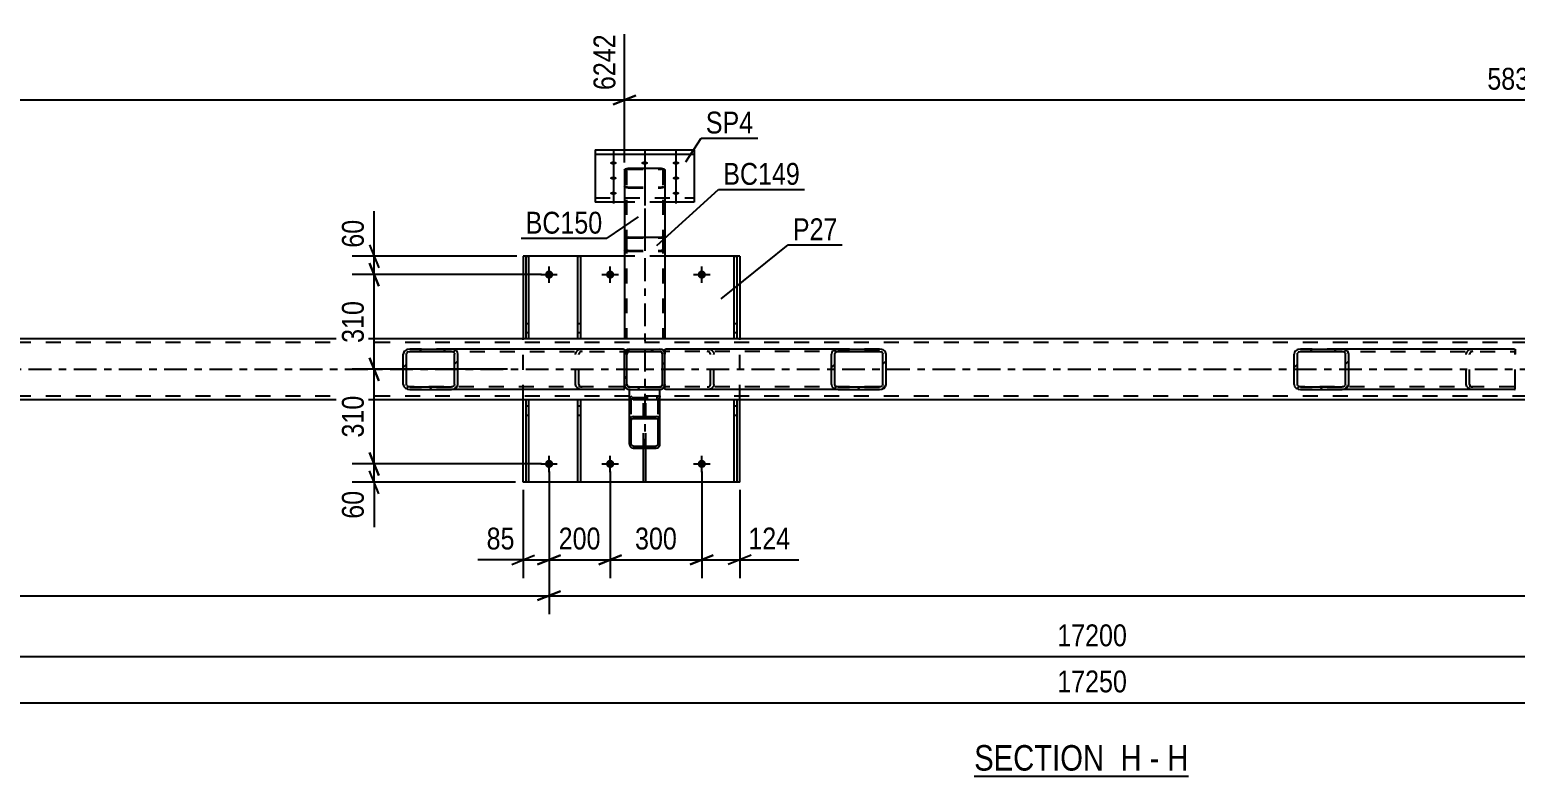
# Model space of a CAD drawing. Header units: millimetres. Extents: x -74 to 767, y -422 to 172.
# Drawn here: x 131.8 to 326.4, y -268.2 to -170.4 of the extents above; entities that cross this region are included whole.
import ezdxf

# ---------------------------------------------------------------- set-up
doc = ezdxf.new("R2010")
doc.units = ezdxf.units.MM
doc.linetypes.add('DXK_LINE_DOT2', pattern=[3.9198, 1.9599, -1.9599])
doc.linetypes.add('DXK_LINE_DOT3', pattern=[5.9187, 2.979, -0.9799, 0.9799, -0.9799])
doc.styles.add('Arial Narrow', font='ARIALN.TTF', dxfattribs={"height": 0.2})

# ---------------------------------------------------------------- blocks, each defined once
blk = doc.blocks.new('Unknown-389632863-20 - 19064')
at = {"color": 6, "linetype": 'Continuous'}
blk.add_line((255.49, -268.24), (283.56, -268.24), dxfattribs=at)
at = {"color": 0, "linetype": 'Continuous'}
for points in [[(273.6, -267.49), (273.6, -263.99), (255.49, -263.99), (255.49, -267.49)], [(277.41, -267.49), (277.41, -263.99), (274.65, -263.99), (274.65, -267.49)], [(279.74, -267.49), (279.74, -263.99), (278.46, -263.99), (278.46, -267.49)], [(283.56, -267.49), (283.56, -263.99), (280.79, -263.99), (280.79, -267.49)]]:
    blk.add_wipeout(points, dxfattribs=at)
at = {"color": 7, "linetype": 'Continuous', "style": 'Arial Narrow'}
for s, p in [('SECTION ', (255.49, -267.49)), ('H', (274.65, -267.49)), ('H', (280.79, -267.49)), ('-', (278.46, -267.49))]:
    blk.add_text(s, height=3.34, dxfattribs=at).set_placement(p)
blk = doc.blocks.new('Part-389632863-19134 - 19064')
at = {"color": 7, "linetype": 'DXK_LINE_DOT3'}
blk.add_line((212.33, -188.53), (212.33, -224.91), dxfattribs=at)
at = {"color": 2, "linetype": 'Continuous'}
for p, q in [((209.69, -197.78), (209.73, -197.72)), ((209.69, -197.78), (209.69, -210.91)), ((209.73, -197.72), (209.83, -197.67)), ((209.83, -197.67), (209.99, -197.63)), ((209.99, -197.63), (210.17, -197.62)), ((210.17, -197.62), (214.49, -197.62)), ((214.49, -197.62), (214.68, -197.63)), ((214.68, -197.63), (214.83, -197.67)), ((214.83, -197.67), (214.94, -197.72)), ((214.94, -197.72), (214.97, -197.78)), ((214.97, -197.78), (214.97, -210.91))]:
    blk.add_line(p, q, dxfattribs=at)
at = {"color": 7, "linetype": 'DXK_LINE_DOT2'}
for p, q in [((209.95, -197.75), (209.93, -197.78)), ((209.93, -197.78), (209.93, -210.91)), ((210, -197.73), (209.95, -197.75)), ((210.08, -197.71), (210, -197.73)), ((210.17, -197.7), (210.08, -197.71)), ((210.17, -197.7), (214.49, -197.7)), ((214.58, -197.71), (214.49, -197.7)), ((214.66, -197.73), (214.58, -197.71)), ((214.71, -197.75), (214.66, -197.73)), ((214.73, -197.78), (214.71, -197.75)), ((214.73, -197.78), (214.73, -210.91)), ((209.73, -199.33), (209.69, -199.27)), ((209.83, -199.38), (209.73, -199.33)), ((209.99, -199.42), (209.83, -199.38)), ((209.93, -199.27), (209.95, -199.3)), ((209.95, -199.3), (210, -199.32)), ((210.17, -199.43), (209.99, -199.42)), ((210, -199.32), (210.08, -199.34)), ((210.08, -199.34), (210.17, -199.35)), ((210.17, -199.35), (214.49, -199.35)), ((210.17, -199.43), (214.49, -199.43)), ((214.49, -199.35), (214.58, -199.34)), ((214.68, -199.42), (214.49, -199.43)), ((214.58, -199.34), (214.66, -199.32)), ((214.66, -199.32), (214.68, -199.32)), ((214.68, -199.32), (214.71, -199.3)), ((214.83, -199.38), (214.68, -199.42)), ((214.71, -199.3), (214.73, -199.27)), ((214.94, -199.33), (214.83, -199.38)), ((214.97, -199.27), (214.94, -199.33)), ((214.97, -210.91), (209.69, -210.91))]:
    blk.add_line(p, q, dxfattribs=at)
blk = doc.blocks.new('Bolt-389632863-19193 - 19064')
at = {"linetype": 'Continuous'}
for points in [[(199.81, -226.77, -1), (199.81, -227.85, -1)], [(207.81, -226.77, -1), (207.81, -227.85, -1)], [(219.81, -226.77, -1), (219.81, -227.85, -1)]]:
    blk.add_hatch(color=1, dxfattribs=at).paths.add_polyline_path(points)
at = {"color": 1, "linetype": 'Continuous'}
for p, q in [((198.73, -227.31), (200.89, -227.31)), ((199.81, -228.39), (199.81, -226.23)), ((206.73, -227.31), (208.89, -227.31)), ((207.81, -228.39), (207.81, -226.23)), ((218.73, -227.31), (220.89, -227.31)), ((219.81, -228.39), (219.81, -226.23))]:
    blk.add_line(p, q, dxfattribs=at)
blk = doc.blocks.new('Bolt-389632863-19194 - 19064')
at = {"linetype": 'Continuous'}
for points in [[(199.81, -201.97, -1), (199.81, -203.05, -1)], [(207.81, -201.97, -1), (207.81, -203.05, -1)], [(219.81, -201.97, -1), (219.81, -203.05, -1)]]:
    blk.add_hatch(color=1, dxfattribs=at).paths.add_polyline_path(points)
at = {"color": 1, "linetype": 'Continuous'}
for p, q in [((199.81, -203.59), (199.81, -201.43)), ((207.81, -203.59), (207.81, -201.43)), ((219.81, -203.59), (219.81, -201.43)), ((198.73, -202.51), (200.89, -202.51)), ((206.73, -202.51), (208.89, -202.51)), ((218.73, -202.51), (220.89, -202.51))]:
    blk.add_line(p, q, dxfattribs=at)
blk = doc.blocks.new('Part-389632863-19076 - 19064')
at = {"linetype": 'Continuous'}
h = blk.add_hatch(dxfattribs=at)
h.set_pattern_fill('', scale=0.7, style=0, pattern_type=0)
h.set_pattern_definition([(45, (214.5787, -217.4973), (-1.57154, 1.57154), [])])
h.paths.add_polyline_path([(214.33, -217.55), (214.58, -217.5), (214.79, -217.36), (214.93, -217.15), (214.97, -216.91), (214.97, -212.91), (214.93, -212.66), (214.79, -212.45), (214.58, -212.31), (214.33, -212.27), (210.33, -212.27), (210.09, -212.31), (209.88, -212.45), (209.74, -212.66), (209.69, -212.91), (209.69, -216.91), (209.74, -217.15), (209.88, -217.36), (210.09, -217.5), (210.33, -217.55)])
h.paths.add_polyline_path([(210.21, -217.2), (210.11, -217.13), (210.04, -217.03), (210.01, -216.91), (210.01, -212.91), (210.04, -212.78), (210.11, -212.68), (210.21, -212.61), (210.33, -212.59), (214.33, -212.59), (214.46, -212.61), (214.56, -212.68), (214.63, -212.78), (214.65, -212.91), (214.65, -216.91), (214.63, -217.03), (214.56, -217.13), (214.46, -217.2), (214.33, -217.23), (210.33, -217.23)])
at = {"color": 7, "linetype": 'DXK_LINE_DOT2'}
for p, q in [((209.69, -212.91), (209.74, -212.66)), ((209.69, -216.91), (209.69, -212.91)), ((210.04, -212.78), (210.01, -212.91)), ((210.01, -216.91), (210.01, -212.91)), ((210.09, -212.31), (210.33, -212.27)), ((210.33, -212.59), (210.21, -212.61)), ((210.33, -212.27), (214.33, -212.27)), ((210.33, -212.59), (214.33, -212.59)), ((214.33, -212.27), (214.58, -212.31)), ((214.46, -212.61), (214.33, -212.59)), ((214.65, -212.91), (214.63, -212.78)), ((214.65, -216.91), (214.65, -212.91)), ((214.93, -212.66), (214.97, -212.91)), ((214.97, -216.91), (214.97, -212.91)), ((209.74, -217.15), (209.69, -216.91)), ((210.01, -216.91), (210.04, -217.03)), ((210.33, -217.55), (210.09, -217.5)), ((210.21, -217.2), (210.33, -217.23)), ((210.33, -217.23), (214.33, -217.23)), ((214.33, -217.55), (210.33, -217.55)), ((214.33, -217.23), (214.46, -217.2)), ((214.58, -217.5), (214.33, -217.55)), ((214.63, -217.03), (214.65, -216.91)), ((214.97, -216.91), (214.93, -217.15))]:
    blk.add_line(p, q, dxfattribs=at)
at = {"color": 2, "linetype": 'Continuous'}
for p, q in [((209.74, -212.66), (209.69, -212.91)), ((209.69, -216.91), (209.69, -212.91)), ((210.01, -212.91), (210.04, -212.78)), ((210.01, -216.91), (210.01, -212.91)), ((210.33, -212.27), (210.09, -212.31)), ((210.21, -212.61), (210.33, -212.59)), ((210.33, -212.27), (214.33, -212.27)), ((210.33, -212.59), (214.33, -212.59)), ((214.58, -212.31), (214.33, -212.27)), ((214.33, -212.59), (214.46, -212.61)), ((214.63, -212.78), (214.65, -212.91)), ((214.65, -216.91), (214.65, -212.91)), ((214.97, -212.91), (214.93, -212.66)), ((214.97, -216.91), (214.97, -212.91)), ((209.69, -216.91), (209.74, -217.15)), ((210.04, -217.03), (210.01, -216.91)), ((210.09, -217.5), (210.33, -217.55)), ((210.33, -217.23), (210.21, -217.2)), ((210.33, -217.23), (214.33, -217.23)), ((210.33, -217.55), (214.33, -217.55)), ((214.46, -217.2), (214.33, -217.23)), ((214.33, -217.55), (214.58, -217.5)), ((214.65, -216.91), (214.63, -217.03)), ((214.93, -217.15), (214.97, -216.91))]:
    blk.add_line(p, q, dxfattribs=at)
at = {"color": 7, "linetype": 'DXK_LINE_DOT2'}
for centre, radius, start, end in [((210.33, -212.91), 0.64, 112.5, 157.5), ((210.33, -212.91), 0.32, 112.5, 157.5), ((214.33, -212.91), 0.32, 22.5, 67.5), ((214.33, -212.91), 0.64, 22.5, 67.5), ((210.33, -216.91), 0.64, 202.5, 247.5), ((210.33, -216.91), 0.32, 202.5, 247.5), ((214.33, -216.91), 0.32, 292.5, 337.5), ((214.33, -216.91), 0.64, 292.5, 337.5)]:
    blk.add_arc(centre, radius, start, end, dxfattribs=at)
at = {"color": 2, "linetype": 'Continuous'}
for centre, radius, start, end in [((210.33, -212.91), 0.64, 112.5, 157.5), ((210.33, -212.91), 0.32, 112.5, 157.5), ((214.33, -212.91), 0.32, 22.5, 67.5), ((214.33, -212.91), 0.64, 22.5, 67.5), ((210.33, -216.91), 0.64, 202.5, 247.5), ((210.33, -216.91), 0.32, 202.5, 247.5), ((214.33, -216.91), 0.32, 292.5, 337.5), ((214.33, -216.91), 0.64, 292.5, 337.5)]:
    blk.add_arc(centre, radius, start, end, dxfattribs=at)
blk = doc.blocks.new('Part-389632863-19068 - 19064')
at = {"linetype": 'Continuous'}
h = blk.add_hatch(dxfattribs=at)
h.set_pattern_fill('', scale=0.7, style=0, pattern_type=0)
h.set_pattern_definition([(45, (243.4123, -217.4973), (-1.57154, 1.57154), [])])
h.paths.add_polyline_path([(243.08, -217.55), (243.41, -217.5), (243.69, -217.36), (243.88, -217.15), (243.95, -216.91), (243.95, -212.91), (243.88, -212.66), (243.69, -212.45), (243.41, -212.31), (243.08, -212.27), (237.66, -212.27), (237.33, -212.31), (237.05, -212.45), (236.86, -212.66), (236.79, -212.91), (236.79, -216.91), (236.86, -217.15), (237.05, -217.36), (237.33, -217.5), (237.66, -217.55)])
h.paths.add_polyline_path([(237.49, -217.2), (237.35, -217.13), (237.26, -217.03), (237.23, -216.91), (237.23, -212.91), (237.26, -212.78), (237.35, -212.68), (237.49, -212.61), (237.66, -212.59), (243.08, -212.59), (243.25, -212.61), (243.39, -212.68), (243.48, -212.78), (243.51, -212.91), (243.51, -216.91), (243.48, -217.03), (243.39, -217.13), (243.25, -217.2), (243.08, -217.23), (237.66, -217.23)])
at = {"color": 2, "linetype": 'Continuous'}
for p, q in [((214.97, -212.29), (215.11, -212.27)), ((214.97, -212.29), (214.97, -212.91)), ((237.66, -212.27), (215.11, -212.27)), ((236.86, -212.66), (236.79, -212.91)), ((236.79, -216.91), (236.79, -212.91)), ((237.23, -212.91), (237.26, -212.78)), ((237.23, -216.91), (237.23, -212.91)), ((237.66, -212.27), (237.33, -212.31)), ((237.49, -212.61), (237.66, -212.59)), ((237.66, -212.27), (243.08, -212.27)), ((237.66, -212.59), (243.08, -212.59)), ((243.41, -212.31), (243.08, -212.27)), ((243.08, -212.59), (243.25, -212.61)), ((243.48, -212.78), (243.51, -212.91)), ((243.51, -216.91), (243.51, -212.91)), ((243.95, -212.91), (243.88, -212.66)), ((243.95, -216.91), (243.95, -212.91)), ((214.97, -217.5), (214.97, -216.91)), ((214.97, -217.53), (214.97, -217.5)), ((215.11, -217.55), (214.97, -217.53)), ((237.66, -217.55), (215.11, -217.55)), ((236.79, -216.91), (236.86, -217.15)), ((237.26, -217.03), (237.23, -216.91)), ((237.33, -217.5), (237.66, -217.55)), ((237.66, -217.23), (237.49, -217.2)), ((237.66, -217.23), (243.08, -217.23)), ((237.66, -217.55), (243.08, -217.55)), ((243.25, -217.2), (243.08, -217.23)), ((243.08, -217.55), (243.41, -217.5)), ((243.51, -216.91), (243.48, -217.03)), ((243.88, -217.15), (243.95, -216.91))]:
    blk.add_line(p, q, dxfattribs=at)
at = {"color": 7, "linetype": 'DXK_LINE_DOT2'}
for p, q in [((214.97, -212.61), (214.97, -212.29)), ((215.11, -212.59), (214.97, -212.61)), ((214.97, -217.36), (214.97, -212.91)), ((243.08, -212.59), (215.11, -212.59)), ((220.53, -212.27), (220.86, -212.31)), ((220.7, -212.61), (220.53, -212.59)), ((220.96, -212.91), (220.93, -212.78)), ((220.96, -216.91), (220.96, -212.91)), ((221.33, -212.66), (221.4, -212.91)), ((221.4, -216.91), (221.4, -212.91)), ((243.08, -212.27), (237.66, -212.27)), ((215.11, -217.23), (214.97, -217.21)), ((243.08, -217.23), (215.11, -217.23)), ((220.53, -217.23), (220.7, -217.2)), ((220.86, -217.5), (220.53, -217.55)), ((220.93, -217.03), (220.96, -216.91)), ((221.4, -216.91), (221.33, -217.15)), ((243.08, -217.55), (237.66, -217.55))]:
    blk.add_line(p, q, dxfattribs=at)
for centre, radius, start, end in [((220.59, -212.99), 0.396, 31.978, 75.1661), ((220.66, -213.08), 0.792, 31.978, 75.1661), ((220.59, -216.82), 0.396, 284.8339, 328.022), ((220.66, -216.73), 0.792, 284.8339, 328.022)]:
    blk.add_arc(centre, radius, start, end, dxfattribs=at)
at = {"color": 2, "linetype": 'Continuous'}
for centre, radius, start, end in [((237.53, -213.08), 0.792, 104.8339, 148.022), ((237.6, -212.99), 0.396, 104.8339, 148.022), ((243.14, -212.99), 0.396, 31.978, 75.1661), ((243.21, -213.08), 0.792, 31.978, 75.1661), ((237.53, -216.73), 0.792, 211.978, 255.1661), ((237.6, -216.82), 0.396, 211.978, 255.1661), ((243.14, -216.82), 0.396, 284.8339, 328.022), ((243.21, -216.73), 0.792, 284.8339, 328.022)]:
    blk.add_arc(centre, radius, start, end, dxfattribs=at)
blk = doc.blocks.new('Part-389632863-19144 - 19064')
at = {"color": 2, "linetype": 'Continuous'}
for p, q in [((205.83, -186.16), (218.83, -186.16)), ((205.83, -186.16), (205.83, -193.01)), ((205.83, -186.72), (218.83, -186.72)), ((218.83, -186.16), (218.83, -193.01)), ((209.69, -193.01), (205.83, -193.01)), ((218.83, -193.01), (214.97, -193.01))]:
    blk.add_line(p, q, dxfattribs=at)
at = {"color": 7, "linetype": 'DXK_LINE_DOT2'}
for p, q in [((205.83, -192.45), (218.83, -192.45)), ((214.97, -193.01), (209.69, -193.01))]:
    blk.add_line(p, q, dxfattribs=at)
blk = doc.blocks.new('Part-389632863-19146 - 19064')
at = {"color": 2, "linetype": 'Continuous'}
for p, q in [((196.81, -210.91), (196.81, -200.11)), ((196.81, -200.11), (197.13, -200.11)), ((197.13, -200.11), (197.13, -210.91)), ((196.81, -208.91), (197.13, -208.91))]:
    blk.add_line(p, q, dxfattribs=at)
at = {"color": 7, "linetype": 'DXK_LINE_DOT2'}
for p, q in [((196.81, -210.11), (197.13, -210.11)), ((197.13, -210.91), (196.81, -210.91))]:
    blk.add_line(p, q, dxfattribs=at)
blk = doc.blocks.new('Part-389632863-19148 - 19064')
at = {"color": 2, "linetype": 'Continuous'}
for p, q in [((203.59, -229.71), (203.59, -218.91)), ((203.91, -218.91), (203.91, -229.71)), ((203.59, -220.91), (203.91, -220.91)), ((203.91, -229.71), (203.59, -229.71))]:
    blk.add_line(p, q, dxfattribs=at)
at = {"color": 7, "linetype": 'DXK_LINE_DOT2'}
for p, q in [((203.91, -218.91), (203.59, -218.91)), ((203.59, -219.71), (203.91, -219.71))]:
    blk.add_line(p, q, dxfattribs=at)
blk = doc.blocks.new('Part-389632863-19149 - 19064')
at = {"color": 2, "linetype": 'Continuous'}
for p, q in [((196.81, -229.71), (196.81, -218.91)), ((197.13, -218.91), (197.13, -229.71)), ((196.81, -220.91), (197.13, -220.91)), ((197.13, -229.71), (196.81, -229.71))]:
    blk.add_line(p, q, dxfattribs=at)
at = {"color": 7, "linetype": 'DXK_LINE_DOT2'}
for p, q in [((197.13, -218.91), (196.81, -218.91)), ((196.81, -219.71), (197.13, -219.71))]:
    blk.add_line(p, q, dxfattribs=at)
blk = doc.blocks.new('Part-389632863-19085 - 19064')
at = {"linetype": 'Continuous'}
h = blk.add_hatch(dxfattribs=at)
h.set_pattern_fill('', scale=0.7, style=0, pattern_type=0)
h.set_pattern_definition([(45, (187.339, -217.4973), (-1.57154, 1.57154), [])])
h.paths.add_polyline_path([(187.01, -217.55), (187.34, -217.5), (187.62, -217.36), (187.81, -217.15), (187.87, -216.91), (187.87, -212.91), (187.81, -212.66), (187.62, -212.45), (187.34, -212.31), (187.01, -212.27), (181.59, -212.27), (181.26, -212.31), (180.97, -212.45), (180.79, -212.66), (180.72, -212.91), (180.72, -216.91), (180.79, -217.15), (180.97, -217.36), (181.26, -217.5), (181.59, -217.55)])
h.paths.add_polyline_path([(181.42, -217.2), (181.28, -217.13), (181.19, -217.03), (181.15, -216.91), (181.15, -212.91), (181.19, -212.78), (181.28, -212.68), (181.42, -212.61), (181.59, -212.59), (187.01, -212.59), (187.17, -212.61), (187.31, -212.68), (187.41, -212.78), (187.44, -212.91), (187.44, -216.91), (187.41, -217.03), (187.31, -217.13), (187.17, -217.2), (187.01, -217.23), (181.59, -217.23)])
at = {"color": 2, "linetype": 'Continuous'}
for p, q in [((180.79, -212.66), (180.72, -212.91)), ((180.72, -216.91), (180.72, -212.91)), ((181.15, -212.91), (181.19, -212.78)), ((181.15, -216.91), (181.15, -212.91)), ((181.59, -212.27), (181.26, -212.31)), ((181.42, -212.61), (181.59, -212.59)), ((181.59, -212.27), (187.01, -212.27)), ((181.59, -212.59), (187.01, -212.59)), ((209.56, -212.27), (187.01, -212.27)), ((187.34, -212.31), (187.01, -212.27)), ((187.01, -212.59), (187.17, -212.61)), ((187.41, -212.78), (187.44, -212.91)), ((187.44, -216.91), (187.44, -212.91)), ((187.87, -212.91), (187.81, -212.66)), ((187.87, -216.91), (187.87, -212.91)), ((209.56, -212.27), (209.69, -212.29)), ((209.69, -212.29), (209.69, -212.31)), ((209.69, -212.31), (209.69, -212.45)), ((209.69, -212.45), (209.69, -212.91)), ((180.72, -216.91), (180.79, -217.15)), ((181.19, -217.03), (181.15, -216.91)), ((181.26, -217.5), (181.59, -217.55)), ((181.59, -217.23), (181.42, -217.2)), ((181.59, -217.23), (187.01, -217.23)), ((181.59, -217.55), (187.01, -217.55)), ((187.17, -217.2), (187.01, -217.23)), ((187.01, -217.55), (187.34, -217.5)), ((209.56, -217.55), (187.01, -217.55)), ((187.44, -216.91), (187.41, -217.03)), ((187.81, -217.15), (187.87, -216.91)), ((209.56, -217.55), (209.69, -217.53)), ((209.69, -217.53), (209.69, -216.91))]:
    blk.add_line(p, q, dxfattribs=at)
at = {"color": 7, "linetype": 'DXK_LINE_DOT2'}
for p, q in [((187.01, -212.27), (181.59, -212.27)), ((181.59, -212.59), (209.56, -212.59)), ((203.27, -212.91), (203.34, -212.66)), ((203.27, -216.91), (203.27, -212.91)), ((203.74, -212.78), (203.7, -212.91)), ((203.7, -216.91), (203.7, -212.91)), ((203.81, -212.31), (204.14, -212.27)), ((204.14, -212.59), (203.97, -212.61)), ((209.56, -212.59), (209.69, -212.61)), ((209.69, -212.29), (209.69, -212.29)), ((209.69, -212.45), (209.69, -212.61)), ((209.69, -216.91), (209.69, -212.66)), ((209.56, -217.23), (181.59, -217.23)), ((187.01, -217.55), (181.59, -217.55)), ((203.34, -217.15), (203.27, -216.91)), ((203.7, -216.91), (203.74, -217.03)), ((204.14, -217.55), (203.81, -217.5)), ((203.97, -217.2), (204.14, -217.23)), ((209.56, -217.23), (209.69, -217.21))]:
    blk.add_line(p, q, dxfattribs=at)
at = {"color": 2, "linetype": 'Continuous'}
for centre, radius, start, end in [((181.46, -213.08), 0.792, 104.8339, 148.0221), ((181.52, -212.99), 0.396, 104.8339, 148.0221), ((187.07, -212.99), 0.396, 31.9779, 75.1661), ((187.14, -213.08), 0.792, 31.9779, 75.1661), ((181.46, -216.73), 0.792, 211.9779, 255.1661), ((181.52, -216.82), 0.396, 211.9779, 255.1661), ((187.07, -216.82), 0.396, 284.8339, 328.0221), ((187.14, -216.73), 0.792, 284.8339, 328.0221)]:
    blk.add_arc(centre, radius, start, end, dxfattribs=at)
at = {"color": 7, "linetype": 'DXK_LINE_DOT2'}
for centre, radius, start, end in [((204.01, -213.08), 0.792, 104.8339, 148.0221), ((204.07, -212.99), 0.396, 104.8339, 148.0221), ((204.01, -216.73), 0.792, 211.9779, 255.1661), ((204.07, -216.82), 0.396, 211.9779, 255.1661)]:
    blk.add_arc(centre, radius, start, end, dxfattribs=at)
blk = doc.blocks.new('Part-389632863-19150 - 19064')
at = {"color": 2, "linetype": 'Continuous'}
for p, q in [((224.06, -229.71), (224.06, -218.91)), ((224.38, -218.91), (224.38, -229.71)), ((224.06, -220.91), (224.38, -220.91)), ((224.38, -229.71), (224.06, -229.71))]:
    blk.add_line(p, q, dxfattribs=at)
at = {"color": 7, "linetype": 'DXK_LINE_DOT2'}
for p, q in [((224.38, -218.91), (224.06, -218.91)), ((224.06, -219.71), (224.38, -219.71))]:
    blk.add_line(p, q, dxfattribs=at)
blk = doc.blocks.new('Part-389632863-19086 - 19064')
at = {"linetype": 'Continuous'}
h = blk.add_hatch(dxfattribs=at)
h.set_pattern_fill('', scale=0.7, style=0, pattern_type=0)
h.set_pattern_definition([(45, (304.0058, -217.4973), (-1.57154, 1.57154), [])])
h.paths.add_polyline_path([(303.67, -217.55), (304.01, -217.5), (304.29, -217.36), (304.48, -217.15), (304.54, -216.91), (304.54, -212.91), (304.48, -212.66), (304.29, -212.45), (304.01, -212.31), (303.67, -212.27), (298.25, -212.27), (297.92, -212.31), (297.64, -212.45), (297.45, -212.66), (297.39, -212.91), (297.39, -216.91), (297.45, -217.15), (297.64, -217.36), (297.92, -217.5), (298.25, -217.55)])
h.paths.add_polyline_path([(298.09, -217.2), (297.95, -217.13), (297.85, -217.03), (297.82, -216.91), (297.82, -212.91), (297.85, -212.78), (297.95, -212.68), (298.09, -212.61), (298.25, -212.59), (303.67, -212.59), (303.84, -212.61), (303.98, -212.68), (304.07, -212.78), (304.11, -212.91), (304.11, -216.91), (304.07, -217.03), (303.98, -217.13), (303.84, -217.2), (303.67, -217.23), (298.25, -217.23)])
at = {"color": 2, "linetype": 'Continuous'}
for p, q in [((297.45, -212.66), (297.39, -212.91)), ((297.39, -216.91), (297.39, -212.91)), ((297.82, -212.91), (297.85, -212.78)), ((297.82, -216.91), (297.82, -212.91)), ((298.25, -212.27), (297.92, -212.31)), ((298.09, -212.61), (298.25, -212.59)), ((298.25, -212.27), (303.67, -212.27)), ((298.25, -212.59), (303.67, -212.59)), ((326.22, -212.27), (303.67, -212.27)), ((304.01, -212.31), (303.67, -212.27)), ((303.67, -212.59), (303.84, -212.61)), ((304.07, -212.78), (304.11, -212.91)), ((304.11, -216.91), (304.11, -212.91)), ((304.54, -212.91), (304.48, -212.66)), ((304.54, -216.91), (304.54, -212.91)), ((326.22, -212.27), (326.36, -212.29)), ((326.36, -212.29), (326.36, -212.31)), ((326.36, -212.31), (326.36, -212.45)), ((326.36, -212.45), (326.36, -212.91)), ((297.39, -216.91), (297.45, -217.15)), ((297.85, -217.03), (297.82, -216.91)), ((297.92, -217.5), (298.25, -217.55)), ((298.25, -217.23), (298.09, -217.2)), ((298.25, -217.23), (303.67, -217.23)), ((298.25, -217.55), (303.67, -217.55)), ((303.84, -217.2), (303.67, -217.23)), ((303.67, -217.55), (304.01, -217.5)), ((326.22, -217.55), (303.67, -217.55)), ((304.11, -216.91), (304.07, -217.03)), ((304.48, -217.15), (304.54, -216.91)), ((326.22, -217.55), (326.36, -217.53)), ((326.36, -217.53), (326.36, -216.91))]:
    blk.add_line(p, q, dxfattribs=at)
at = {"color": 7, "linetype": 'DXK_LINE_DOT2'}
for p, q in [((303.67, -212.27), (298.25, -212.27)), ((298.25, -212.59), (326.22, -212.59)), ((319.94, -212.91), (320, -212.66)), ((319.94, -216.91), (319.94, -212.91)), ((320.4, -212.78), (320.37, -212.91)), ((320.37, -216.91), (320.37, -212.91)), ((320.47, -212.31), (320.8, -212.27)), ((320.8, -212.59), (320.64, -212.61)), ((326.22, -212.59), (326.36, -212.61)), ((326.36, -212.45), (326.36, -212.61)), ((326.36, -216.91), (326.36, -212.66)), ((326.22, -217.23), (298.25, -217.23)), ((303.67, -217.55), (298.25, -217.55)), ((320, -217.15), (319.94, -216.91)), ((320.37, -216.91), (320.4, -217.03)), ((320.8, -217.55), (320.47, -217.5)), ((320.64, -217.2), (320.8, -217.23)), ((326.22, -217.23), (326.36, -217.21))]:
    blk.add_line(p, q, dxfattribs=at)
at = {"color": 2, "linetype": 'Continuous'}
for centre, radius, start, end in [((298.13, -213.08), 0.792, 104.8339, 148.022), ((298.19, -212.99), 0.396, 104.8339, 148.022), ((303.74, -212.99), 0.396, 31.978, 75.1661), ((303.8, -213.08), 0.792, 31.978, 75.1661), ((298.13, -216.73), 0.792, 211.978, 255.1661), ((298.19, -216.82), 0.396, 211.978, 255.1661), ((303.74, -216.82), 0.396, 284.8339, 328.022), ((303.8, -216.73), 0.792, 284.8339, 328.022)]:
    blk.add_arc(centre, radius, start, end, dxfattribs=at)
at = {"color": 7, "linetype": 'DXK_LINE_DOT2'}
for centre, radius, start, end in [((320.68, -213.08), 0.792, 104.8339, 148.022), ((320.74, -212.99), 0.396, 104.8339, 148.022), ((320.68, -216.73), 0.792, 211.978, 255.1661), ((320.74, -216.82), 0.396, 211.978, 255.1661)]:
    blk.add_arc(centre, radius, start, end, dxfattribs=at)
blk = doc.blocks.new('Part-389632863-19151 - 19064')
at = {"color": 7, "linetype": 'DXK_LINE_DOT2'}
for p, q in [((570.97, -211.39), (-40, -211.39)), ((570.97, -218.43), (-40, -218.43)), ((214.33, -218.91), (210.33, -218.91))]:
    blk.add_line(p, q, dxfattribs=at)
at = {"color": 2, "linetype": 'Continuous'}
for p, q in [((570.97, -210.91), (-35.2, -210.91)), ((210.33, -218.91), (-35.2, -218.91)), ((443.67, -218.91), (214.33, -218.91))]:
    blk.add_line(p, q, dxfattribs=at)
at = {"color": 7, "linetype": 'DXK_LINE_DOT3'}
blk.add_line((-40, -214.91), (570.97, -214.91), dxfattribs=at)
blk = doc.blocks.new('Part-389632863-19133 - 19064')
at = {"color": 2, "linetype": 'Continuous'}
for p, q in [((196.41, -200.11), (196.41, -210.91)), ((196.81, -200.11), (196.41, -200.11)), ((203.59, -200.11), (197.13, -200.11)), ((209.69, -200.11), (203.91, -200.11)), ((224.06, -200.11), (214.97, -200.11)), ((224.78, -200.11), (224.38, -200.11)), ((224.78, -200.11), (224.78, -210.91)), ((196.41, -229.71), (196.41, -218.91)), ((224.78, -229.71), (224.78, -218.91)), ((196.81, -229.71), (196.41, -229.71)), ((203.59, -229.71), (197.13, -229.71)), ((212.17, -229.71), (203.91, -229.71)), ((224.06, -229.71), (212.49, -229.71)), ((224.78, -229.71), (224.38, -229.71))]:
    blk.add_line(p, q, dxfattribs=at)
at = {"color": 7, "linetype": 'DXK_LINE_DOT2'}
for p, q in [((197.13, -200.11), (196.81, -200.11)), ((203.91, -200.11), (203.59, -200.11)), ((214.97, -200.11), (209.69, -200.11)), ((224.38, -200.11), (224.06, -200.11)), ((196.41, -218.91), (196.41, -210.91)), ((224.78, -218.91), (224.78, -210.91)), ((197.13, -229.71), (196.81, -229.71)), ((203.91, -229.71), (203.59, -229.71)), ((212.49, -229.71), (212.17, -229.71)), ((224.38, -229.71), (224.06, -229.71))]:
    blk.add_line(p, q, dxfattribs=at)
blk = doc.blocks.new('Part-389632863-19135 - 19064')
at = {"color": 2, "linetype": 'Continuous'}
for p, q in [((209.69, -188.81), (209.73, -188.72)), ((209.73, -188.72), (209.83, -188.64)), ((209.83, -188.64), (209.99, -188.59)), ((209.99, -188.59), (210.17, -188.58)), ((210.17, -188.58), (214.49, -188.58)), ((214.49, -188.58), (214.68, -188.59)), ((214.68, -188.59), (214.83, -188.64)), ((214.83, -188.64), (214.94, -188.72)), ((214.94, -188.72), (214.97, -188.81)), ((209.69, -188.81), (209.69, -197.78)), ((214.97, -188.81), (214.97, -197.78)), ((209.73, -197.72), (209.69, -197.78)), ((209.83, -197.67), (209.73, -197.72)), ((209.99, -197.63), (209.83, -197.67)), ((210.17, -197.62), (209.99, -197.63)), ((210.17, -197.62), (214.49, -197.62)), ((214.68, -197.63), (214.49, -197.62)), ((214.83, -197.67), (214.68, -197.63)), ((214.94, -197.72), (214.83, -197.67)), ((214.97, -197.78), (214.94, -197.72))]:
    blk.add_line(p, q, dxfattribs=at)
at = {"color": 7, "linetype": 'DXK_LINE_DOT2'}
for p, q in [((210, -188.73), (209.95, -188.77)), ((210.08, -188.7), (210, -188.73)), ((210.17, -188.69), (210.08, -188.7)), ((210.17, -188.69), (214.49, -188.69)), ((214.58, -188.7), (214.49, -188.69)), ((214.66, -188.73), (214.58, -188.7)), ((214.71, -188.77), (214.66, -188.73)), ((209.95, -188.77), (209.93, -188.81)), ((209.93, -188.81), (209.93, -199.27)), ((214.73, -188.81), (214.71, -188.77)), ((214.73, -188.81), (214.73, -199.27)), ((209.73, -191.02), (209.69, -190.93)), ((209.83, -191.09), (209.73, -191.02)), ((209.99, -191.14), (209.83, -191.09)), ((209.93, -190.93), (209.95, -190.97)), ((209.95, -190.97), (210, -191.01)), ((210.17, -191.16), (209.99, -191.14)), ((210, -191.01), (210.08, -191.03)), ((210.08, -191.03), (210.17, -191.04)), ((210.17, -191.04), (214.49, -191.04)), ((210.17, -191.16), (214.49, -191.16)), ((214.49, -191.04), (214.58, -191.03)), ((214.68, -191.14), (214.49, -191.16)), ((214.58, -191.03), (214.66, -191.01)), ((214.66, -191.01), (214.71, -190.97)), ((214.83, -191.09), (214.68, -191.14)), ((214.71, -190.97), (214.73, -190.93)), ((214.94, -191.02), (214.83, -191.09)), ((214.97, -190.93), (214.94, -191.02)), ((209.69, -197.78), (209.69, -199.27)), ((209.93, -197.78), (209.95, -197.75)), ((209.95, -197.75), (210, -197.73)), ((210, -197.73), (210.08, -197.71)), ((210.08, -197.71), (210.17, -197.7)), ((210.17, -197.7), (214.49, -197.7)), ((214.49, -197.7), (214.58, -197.71)), ((214.58, -197.71), (214.66, -197.73)), ((214.66, -197.73), (214.68, -197.73)), ((214.68, -197.73), (214.71, -197.75)), ((214.71, -197.75), (214.73, -197.78)), ((214.97, -197.78), (214.97, -199.27)), ((209.69, -199.27), (209.73, -199.33)), ((209.73, -199.33), (209.83, -199.38)), ((209.83, -199.38), (209.99, -199.42)), ((209.95, -199.3), (209.93, -199.27)), ((210, -199.32), (209.95, -199.3)), ((209.99, -199.42), (210.17, -199.43)), ((210.08, -199.34), (210, -199.32)), ((210.17, -199.35), (210.08, -199.34)), ((210.17, -199.35), (214.49, -199.35)), ((210.17, -199.43), (214.49, -199.43)), ((214.58, -199.34), (214.49, -199.35)), ((214.49, -199.43), (214.68, -199.42)), ((214.66, -199.32), (214.58, -199.34)), ((214.66, -199.32), (214.68, -199.32)), ((214.68, -199.32), (214.71, -199.3)), ((214.68, -199.42), (214.83, -199.38)), ((214.71, -199.3), (214.73, -199.27)), ((214.83, -199.38), (214.94, -199.33)), ((214.94, -199.33), (214.97, -199.27))]:
    blk.add_line(p, q, dxfattribs=at)
at = {"color": 7, "linetype": 'DXK_LINE_DOT3'}
blk.add_line((212.33, -189.87), (212.33, -198.53), dxfattribs=at)
blk = doc.blocks.new('Part-389632863-19145 - 19064')
at = {"color": 2, "linetype": 'Continuous'}
for p, q in [((203.59, -210.91), (203.59, -200.11)), ((203.59, -200.11), (203.91, -200.11)), ((203.91, -200.11), (203.91, -210.91)), ((203.59, -208.91), (203.91, -208.91))]:
    blk.add_line(p, q, dxfattribs=at)
at = {"color": 7, "linetype": 'DXK_LINE_DOT2'}
for p, q in [((203.59, -210.11), (203.91, -210.11)), ((203.91, -210.91), (203.59, -210.91))]:
    blk.add_line(p, q, dxfattribs=at)
blk = doc.blocks.new('Part-389632863-19147 - 19064')
at = {"color": 2, "linetype": 'Continuous'}
for p, q in [((224.06, -210.91), (224.06, -200.11)), ((224.06, -200.11), (224.38, -200.11)), ((224.38, -200.11), (224.38, -210.91)), ((224.06, -208.91), (224.38, -208.91))]:
    blk.add_line(p, q, dxfattribs=at)
at = {"color": 7, "linetype": 'DXK_LINE_DOT2'}
for p, q in [((224.06, -210.11), (224.38, -210.11)), ((224.38, -210.91), (224.06, -210.91))]:
    blk.add_line(p, q, dxfattribs=at)
blk = doc.blocks.new('Bolt-389632863-19195 - 19064')
at = {"linetype": 'Continuous'}
for points in [[(208.23, -187.67), (208.32, -187.68), (208.41, -187.69), (208.49, -187.71), (208.56, -187.74), (208.61, -187.78), (208.65, -187.82), (208.67, -187.86), (208.67, -187.91), (208.65, -187.95), (208.61, -187.99), (208.56, -188.03), (208.49, -188.06), (208.41, -188.08), (208.32, -188.09), (208.23, -188.1), (208.14, -188.09), (208.05, -188.08), (207.97, -188.06), (207.91, -188.03), (207.85, -187.99), (207.81, -187.95), (207.8, -187.91), (207.8, -187.86), (207.81, -187.82), (207.85, -187.78), (207.91, -187.74), (207.97, -187.71), (208.05, -187.69), (208.14, -187.68)], [(212.33, -187.67), (212.42, -187.68), (212.51, -187.69), (212.59, -187.71), (212.66, -187.74), (212.71, -187.78), (212.75, -187.82), (212.77, -187.86), (212.77, -187.91), (212.75, -187.95), (212.71, -187.99), (212.66, -188.03), (212.59, -188.06), (212.51, -188.08), (212.42, -188.09), (212.33, -188.1), (212.24, -188.09), (212.15, -188.08), (212.07, -188.06), (212.01, -188.03), (211.95, -187.99), (211.91, -187.95), (211.9, -187.91), (211.9, -187.86), (211.91, -187.82), (211.95, -187.78), (212.01, -187.74), (212.07, -187.71), (212.15, -187.69), (212.24, -187.68)], [(216.43, -187.67), (216.52, -187.68), (216.61, -187.69), (216.69, -187.71), (216.76, -187.74), (216.81, -187.78), (216.85, -187.82), (216.87, -187.86), (216.87, -187.91), (216.85, -187.95), (216.81, -187.99), (216.76, -188.03), (216.69, -188.06), (216.61, -188.08), (216.52, -188.09), (216.43, -188.1), (216.34, -188.09), (216.25, -188.08), (216.17, -188.06), (216.11, -188.03), (216.05, -187.99), (216.01, -187.95), (216, -187.91), (216, -187.86), (216.01, -187.82), (216.05, -187.78), (216.11, -187.74), (216.17, -187.71), (216.25, -187.69), (216.34, -187.68)], [(208.23, -189.66), (208.32, -189.66), (208.41, -189.67), (208.49, -189.7), (208.56, -189.73), (208.61, -189.76), (208.65, -189.8), (208.67, -189.85), (208.67, -189.89), (208.65, -189.93), (208.61, -189.97), (208.56, -190.01), (208.49, -190.04), (208.41, -190.06), (208.32, -190.08), (208.23, -190.08), (208.14, -190.08), (208.05, -190.06), (207.97, -190.04), (207.91, -190.01), (207.85, -189.97), (207.81, -189.93), (207.8, -189.89), (207.8, -189.85), (207.81, -189.8), (207.85, -189.76), (207.91, -189.73), (207.97, -189.7), (208.05, -189.67), (208.14, -189.66)], [(216.43, -189.66), (216.52, -189.66), (216.61, -189.67), (216.69, -189.7), (216.76, -189.73), (216.81, -189.76), (216.85, -189.8), (216.87, -189.85), (216.87, -189.89), (216.85, -189.93), (216.81, -189.97), (216.76, -190.01), (216.69, -190.04), (216.61, -190.06), (216.52, -190.08), (216.43, -190.08), (216.34, -190.08), (216.25, -190.06), (216.17, -190.04), (216.11, -190.01), (216.05, -189.97), (216.01, -189.93), (216, -189.89), (216, -189.85), (216.01, -189.8), (216.05, -189.76), (216.11, -189.73), (216.17, -189.7), (216.25, -189.67), (216.34, -189.66)], [(208.23, -191.64), (208.32, -191.64), (208.41, -191.66), (208.49, -191.68), (208.56, -191.71), (208.61, -191.74), (208.65, -191.79), (208.67, -191.83), (208.67, -191.87), (208.65, -191.92), (208.61, -191.96), (208.56, -191.99), (208.49, -192.02), (208.41, -192.05), (208.32, -192.06), (208.23, -192.06), (208.14, -192.06), (208.05, -192.05), (207.97, -192.02), (207.91, -191.99), (207.85, -191.96), (207.81, -191.92), (207.8, -191.87), (207.8, -191.83), (207.81, -191.79), (207.85, -191.74), (207.91, -191.71), (207.97, -191.68), (208.05, -191.66), (208.14, -191.64)], [(216.43, -191.64), (216.52, -191.64), (216.61, -191.66), (216.69, -191.68), (216.76, -191.71), (216.81, -191.74), (216.85, -191.79), (216.87, -191.83), (216.87, -191.87), (216.85, -191.92), (216.81, -191.96), (216.76, -191.99), (216.69, -192.02), (216.61, -192.05), (216.52, -192.06), (216.43, -192.06), (216.34, -192.06), (216.25, -192.05), (216.17, -192.02), (216.11, -191.99), (216.05, -191.96), (216.01, -191.92), (216, -191.87), (216, -191.83), (216.01, -191.79), (216.05, -191.74), (216.11, -191.71), (216.17, -191.68), (216.25, -191.66), (216.34, -191.64)]]:
    blk.add_hatch(color=1, dxfattribs=at).paths.add_polyline_path(points)
at = {"color": 1, "linetype": 'Continuous'}
for p, q in [((208.23, -186.31), (208.23, -189.22)), ((212.33, -186.31), (212.33, -189.22)), ((216.43, -186.31), (216.43, -189.22)), ((208.23, -188.29), (208.23, -191.2)), ((216.43, -188.29), (216.43, -191.2)), ((208.23, -190.28), (208.23, -193.18)), ((216.43, -190.28), (216.43, -193.18))]:
    blk.add_line(p, q, dxfattribs=at)
at = {"color": 1, "linetype": 'DXK_LINE_DOT2'}
blk.add_line((212.33, -190.28), (212.33, -193.18), dxfattribs=at)
blk = doc.blocks.new('Part-389632863-31874 - 19064')
at = {"color": 7, "linetype": 'DXK_LINE_DOT2'}
for p, q in [((212.49, -218.91), (212.17, -218.91)), ((212.17, -225.23), (212.17, -218.91)), ((212.17, -219.71), (212.49, -219.71)), ((212.49, -225.23), (212.49, -218.91)), ((212.17, -220.91), (212.49, -220.91))]:
    blk.add_line(p, q, dxfattribs=at)
at = {"color": 2, "linetype": 'Continuous'}
for p, q in [((212.17, -229.71), (212.17, -225.23)), ((212.49, -229.71), (212.49, -225.23)), ((212.49, -229.71), (212.17, -229.71))]:
    blk.add_line(p, q, dxfattribs=at)
blk = doc.blocks.new('Part-389632863-36405 - 19064')
at = {"linetype": 'Continuous'}
h = blk.add_hatch(dxfattribs=at)
h.set_pattern_fill('', scale=0.7, style=0, pattern_type=0)
h.set_pattern_definition([(45, (214.0368, -225.193), (-1.57154, 1.57154), [])])
h.paths.add_polyline_path([(213.85, -225.23), (214.04, -225.19), (214.19, -225.09), (214.3, -224.92), (214.33, -224.73), (214.33, -221.6), (214.3, -221.41), (214.19, -221.24), (214.04, -221.14), (213.85, -221.1), (210.81, -221.1), (210.63, -221.14), (210.47, -221.24), (210.37, -221.41), (210.33, -221.6), (210.33, -224.73), (210.37, -224.92), (210.47, -225.09), (210.63, -225.19), (210.81, -225.23)])
h.paths.add_polyline_path([(210.72, -224.96), (210.64, -224.91), (210.59, -224.83), (210.57, -224.73), (210.57, -221.6), (210.59, -221.5), (210.64, -221.42), (210.72, -221.37), (210.81, -221.35), (213.85, -221.35), (213.94, -221.37), (214.02, -221.42), (214.07, -221.5), (214.09, -221.6), (214.09, -224.73), (214.07, -224.83), (214.02, -224.91), (213.94, -224.96), (213.85, -224.98), (210.81, -224.98)])
at = {"color": 2, "linetype": 'Continuous'}
for p, q in [((210.33, -221.6), (210.33, -217.55)), ((214.33, -221.6), (214.33, -217.55)), ((210.37, -221.41), (210.33, -221.6)), ((210.33, -224.73), (210.33, -221.6)), ((210.57, -221.6), (210.59, -221.5)), ((210.57, -224.73), (210.57, -221.6)), ((210.59, -221.5), (210.64, -221.42)), ((210.81, -221.1), (210.63, -221.14)), ((210.64, -221.42), (210.72, -221.37)), ((210.72, -221.37), (210.81, -221.35)), ((210.81, -221.1), (213.85, -221.1)), ((210.81, -221.35), (213.85, -221.35)), ((214.04, -221.14), (213.85, -221.1)), ((213.85, -221.35), (213.94, -221.37)), ((213.94, -221.37), (214.02, -221.42)), ((214.02, -221.42), (214.07, -221.5)), ((214.07, -221.5), (214.09, -221.6)), ((214.09, -224.73), (214.09, -221.6)), ((214.33, -221.6), (214.3, -221.41)), ((214.33, -224.73), (214.33, -221.6)), ((210.33, -224.73), (210.37, -224.92)), ((210.59, -224.83), (210.57, -224.73)), ((210.64, -224.91), (210.59, -224.83)), ((210.63, -225.19), (210.81, -225.23)), ((210.72, -224.96), (210.64, -224.91)), ((210.81, -224.98), (210.72, -224.96)), ((210.81, -224.98), (213.85, -224.98)), ((210.81, -225.23), (213.85, -225.23)), ((213.94, -224.96), (213.85, -224.98)), ((213.85, -225.23), (214.04, -225.19)), ((214.02, -224.91), (213.94, -224.96)), ((214.07, -224.83), (214.02, -224.91)), ((214.09, -224.73), (214.07, -224.83)), ((214.3, -224.92), (214.33, -224.73))]:
    blk.add_line(p, q, dxfattribs=at)
at = {"color": 7, "linetype": 'DXK_LINE_DOT2'}
for p, q in [((214.33, -217.55), (210.33, -217.55)), ((210.57, -224.73), (210.57, -217.55)), ((214.09, -224.73), (214.09, -217.55)), ((210.37, -218.56), (210.33, -218.37)), ((210.59, -218.46), (210.57, -218.37)), ((210.63, -218.52), (210.59, -218.46)), ((210.64, -218.54), (210.63, -218.52)), ((210.81, -218.86), (210.63, -218.83)), ((210.64, -218.54), (210.72, -218.6)), ((210.72, -218.6), (210.81, -218.62)), ((210.81, -218.62), (213.85, -218.62)), ((210.81, -218.86), (213.85, -218.86)), ((213.85, -218.62), (213.94, -218.6)), ((214.04, -218.83), (213.85, -218.86)), ((213.94, -218.6), (214.02, -218.54)), ((214.02, -218.54), (214.04, -218.52)), ((214.04, -218.52), (214.07, -218.46)), ((214.07, -218.46), (214.09, -218.37)), ((214.33, -218.37), (214.3, -218.56)), ((210.33, -224.73), (210.33, -221.6)), ((214.33, -224.73), (214.33, -221.6))]:
    blk.add_line(p, q, dxfattribs=at)
for centre, start, end in [((210.82, -218.38), 201.5867, 246.5656), ((213.84, -218.38), 293.4344, 338.4133)]:
    blk.add_arc(centre, 0.488, start, end, dxfattribs=at)
at = {"color": 2, "linetype": 'Continuous'}
for centre, start, end in [((210.82, -221.59), 113.4344, 158.4133), ((213.84, -221.59), 21.5867, 66.5656), ((210.82, -224.75), 201.5867, 246.5656), ((213.84, -224.75), 293.4344, 338.4133)]:
    blk.add_arc(centre, 0.488, start, end, dxfattribs=at)
blk = doc.blocks.new('StraightDimension-389632863-21658 - 19064')
at = {"color": 7, "linetype": 'Continuous'}
for p, q in [((199.81, -228.31), (199.81, -242.27)), ((196.41, -230.71), (196.41, -242.27)), ((194.91, -240.47), (197.91, -239.27)), ((201.31, -239.27), (198.31, -240.47)), ((196.41, -239.87), (199.81, -239.87))]:
    blk.add_line(p, q, dxfattribs=at)
at = {"color": 0}
blk.add_wipeout([(195.88, -239.12), (195.88, -234.92), (191.03, -234.92), (191.03, -239.12)], dxfattribs=at)
at = {"color": 7, "linetype": 'Continuous'}
blk.add_line((196.41, -239.87), (190.5, -239.87), dxfattribs=at)
blk.add_line((196.41, -239.87), (190.5, -239.87), dxfattribs=at)
at = {"color": 3, "style": 'Arial Narrow'}
blk.add_text('85', height=2.863, dxfattribs=at).set_placement((191.63, -238.52))
blk = doc.blocks.new('StraightDimension-389632863-21898 - 19064')
at = {"color": 7, "linetype": 'Continuous'}
for p, q in [((195.57, -200.11), (174.04, -200.11)), ((176.29, -198.61), (177.49, -201.61)), ((176.89, -202.51), (176.89, -200.11)), ((177.49, -204.01), (176.29, -201.01)), ((198.81, -202.51), (174.04, -202.51))]:
    blk.add_line(p, q, dxfattribs=at)
at = {"color": 0}
blk.add_wipeout([(176.14, -194.72), (171.94, -194.72), (171.94, -199.58), (176.14, -199.58)], dxfattribs=at)
at = {"color": 7, "linetype": 'Continuous'}
blk.add_line((176.89, -200.11), (176.89, -194.2), dxfattribs=at)
blk.add_line((176.89, -200.11), (176.89, -194.2), dxfattribs=at)
at = {"color": 3, "style": 'Arial Narrow'}
blk.add_text('60', height=2.863, rotation=90.0002, dxfattribs=at).set_placement((175.54, -198.98))
blk = doc.blocks.new('StraightDimension-389632863-20831 - 19064')
at = {"color": 7, "linetype": 'Continuous'}
for p, q in [((209.69, -187.81), (209.69, -171.02)), ((211.19, -179.03), (208.19, -180.23)), ((209.69, -179.63), (443.03, -179.63))]:
    blk.add_line(p, q, dxfattribs=at)
at = {"color": 0}
blk.add_wipeout([(330.62, -178.88), (330.62, -174.68), (322.1, -174.68), (322.1, -178.88)], dxfattribs=at)
at = {"color": 3, "style": 'Arial Narrow'}
blk.add_text('5833', height=2.863, dxfattribs=at).set_placement((322.7, -178.28))
blk = doc.blocks.new('StraightDimension-389632863-20832 - 19064')
at = {"color": 7, "linetype": 'Continuous'}
for p, q in [((209.69, -187.81), (209.69, -171.02)), ((-23.64, -179.63), (209.69, -179.63)), ((208.19, -180.23), (211.19, -179.03))]:
    blk.add_line(p, q, dxfattribs=at)
at = {"color": 0, "linetype": 'Continuous'}
blk.add_wipeout([(209.09, -170.42), (204.89, -170.42), (204.89, -178.93), (209.09, -178.93)], dxfattribs=at)
at = {"color": 3, "linetype": 'Continuous', "style": 'Arial Narrow'}
blk.add_text('6242', height=2.863, rotation=90.0002, dxfattribs=at).set_placement((208.49, -178.33))
blk = doc.blocks.new('StraightDimension-389632863-21625 - 19064')
at = {"color": 7, "linetype": 'Continuous'}
for p, q in [((199.81, -228.31), (199.81, -246.98)), ((201.31, -243.98), (198.31, -245.18)), ((199.81, -244.58), (581.87, -244.58))]:
    blk.add_line(p, q, dxfattribs=at)
blk = doc.blocks.new('StraightDimension-389632863-21626 - 19064')
at = {"color": 7, "linetype": 'Continuous'}
for p, q in [((199.81, -228.31), (199.81, -246.98)), ((-40, -244.58), (199.81, -244.58)), ((198.31, -245.18), (201.31, -243.98))]:
    blk.add_line(p, q, dxfattribs=at)
blk = doc.blocks.new('StraightDimension-389632863-21655 - 19064')
at = {"color": 7, "linetype": 'Continuous'}
for p, q in [((219.81, -228.31), (219.81, -242.27)), ((224.78, -230.71), (224.78, -242.27)), ((218.31, -240.47), (221.31, -239.27)), ((226.28, -239.27), (223.28, -240.47)), ((219.81, -239.87), (224.78, -239.87))]:
    blk.add_line(p, q, dxfattribs=at)
at = {"color": 0}
blk.add_wipeout([(231.99, -239.12), (231.99, -234.92), (225.31, -234.92), (225.31, -239.12)], dxfattribs=at)
at = {"color": 7, "linetype": 'Continuous'}
blk.add_line((224.78, -239.87), (232.52, -239.87), dxfattribs=at)
blk.add_line((224.78, -239.87), (232.52, -239.87), dxfattribs=at)
at = {"color": 3, "style": 'Arial Narrow'}
blk.add_text('124', height=2.863, dxfattribs=at).set_placement((225.91, -238.52))
blk = doc.blocks.new('StraightDimension-389632863-21656 - 19064')
at = {"color": 7, "linetype": 'Continuous'}
for p, q in [((207.81, -228.31), (207.81, -242.27)), ((219.81, -228.31), (219.81, -242.27)), ((206.31, -240.47), (209.31, -239.27)), ((221.31, -239.27), (218.31, -240.47)), ((207.81, -239.87), (219.81, -239.87))]:
    blk.add_line(p, q, dxfattribs=at)
at = {"color": 0}
blk.add_wipeout([(217.15, -239.12), (217.15, -234.92), (210.47, -234.92), (210.47, -239.12)], dxfattribs=at)
at = {"color": 3, "style": 'Arial Narrow'}
blk.add_text('300', height=2.863, dxfattribs=at).set_placement((211.07, -238.52))
blk = doc.blocks.new('StraightDimension-389632863-21657 - 19064')
at = {"color": 7, "linetype": 'Continuous'}
for p, q in [((199.81, -228.31), (199.81, -242.27)), ((207.81, -228.31), (207.81, -242.27)), ((198.31, -240.47), (201.31, -239.27)), ((209.31, -239.27), (206.31, -240.47)), ((199.81, -239.87), (207.81, -239.87))]:
    blk.add_line(p, q, dxfattribs=at)
at = {"color": 0}
blk.add_wipeout([(207.15, -239.12), (207.15, -234.92), (200.47, -234.92), (200.47, -239.12)], dxfattribs=at)
at = {"color": 3, "style": 'Arial Narrow'}
blk.add_text('200', height=2.863, dxfattribs=at).set_placement((201.07, -238.52))
blk = doc.blocks.new('StraightDimension-389632863-21899 - 19064')
at = {"color": 7, "linetype": 'Continuous'}
for p, q in [((176.29, -201.01), (177.49, -204.01)), ((198.81, -202.51), (174.04, -202.51)), ((176.89, -214.91), (176.89, -202.51)), ((177.49, -216.41), (176.29, -213.41)), ((194.35, -214.91), (174.04, -214.91))]:
    blk.add_line(p, q, dxfattribs=at)
at = {"color": 0}
blk.add_wipeout([(176.14, -205.36), (171.94, -205.36), (171.94, -212.05), (176.14, -212.05)], dxfattribs=at)
at = {"color": 3, "style": 'Arial Narrow'}
blk.add_text('310', height=2.863, rotation=90.0002, dxfattribs=at).set_placement((175.54, -211.45))
blk = doc.blocks.new('StraightDimension-389632863-21900 - 19064')
at = {"color": 7, "linetype": 'Continuous'}
for p, q in [((176.29, -213.41), (177.49, -216.41)), ((194.35, -214.91), (174.04, -214.91)), ((176.89, -227.31), (176.89, -214.91)), ((198.81, -227.31), (174.04, -227.31)), ((177.49, -228.81), (176.29, -225.81))]:
    blk.add_line(p, q, dxfattribs=at)
at = {"color": 0}
blk.add_wipeout([(176.14, -217.76), (171.94, -217.76), (171.94, -224.45), (176.14, -224.45)], dxfattribs=at)
at = {"color": 3, "style": 'Arial Narrow'}
blk.add_text('310', height=2.863, rotation=90.0002, dxfattribs=at).set_placement((175.54, -223.85))
blk = doc.blocks.new('StraightDimension-389632863-21901 - 19064')
at = {"color": 7, "linetype": 'Continuous'}
for p, q in [((198.81, -227.31), (174.04, -227.31)), ((176.29, -225.81), (177.49, -228.81)), ((176.89, -229.71), (176.89, -227.31)), ((177.49, -231.21), (176.29, -228.21)), ((195.41, -229.71), (174.04, -229.71))]:
    blk.add_line(p, q, dxfattribs=at)
at = {"color": 0}
blk.add_wipeout([(176.14, -230.23), (171.94, -230.23), (171.94, -235.09), (176.14, -235.09)], dxfattribs=at)
at = {"color": 7, "linetype": 'Continuous'}
blk.add_line((176.89, -229.71), (176.89, -235.61), dxfattribs=at)
blk.add_line((176.89, -229.71), (176.89, -235.61), dxfattribs=at)
at = {"color": 3, "style": 'Arial Narrow'}
blk.add_text('60', height=2.863, rotation=90.0002, dxfattribs=at).set_placement((175.54, -234.49))
blk = doc.blocks.new('StraightDimension-389632863-24572 - 19064')
at = {"color": 7, "linetype": 'Continuous'}
blk.add_line((-40, -252.55), (581.87, -252.55), dxfattribs=at)
at = {"color": 0}
blk.add_wipeout([(276.11, -251.8), (276.11, -247.6), (265.77, -247.6), (265.77, -251.8)], dxfattribs=at)
at = {"color": 3, "style": 'Arial Narrow'}
blk.add_text('17200', height=2.863, dxfattribs=at).set_placement((266.37, -251.2))
blk = doc.blocks.new('StraightDimension-389632863-24638 - 19064')
at = {"color": 7, "linetype": 'Continuous'}
blk.add_line((-41, -258.59), (582.87, -258.59), dxfattribs=at)
at = {"color": 0}
blk.add_wipeout([(276.11, -257.84), (276.11, -253.64), (265.77, -253.64), (265.77, -257.84)], dxfattribs=at)
at = {"color": 3, "style": 'Arial Narrow'}
blk.add_text('17250', height=2.863, dxfattribs=at).set_placement((266.37, -257.24))
blk = doc.blocks.new('Mark-389632863-21079 - 19064')
at = {"color": 0}
blk.add_wipeout([(226.55, -184.02), (226.55, -181.02), (220.34, -181.02), (220.34, -184.02)], dxfattribs=at)
blk.add_wipeout([(226.55, -184.02), (226.55, -181.02), (220.34, -181.02), (220.34, -184.02)], dxfattribs=at)
at = {"color": 30, "linetype": 'Continuous'}
for p, q in [((217.72, -187.72), (219.74, -184.62)), ((219.74, -184.62), (227.15, -184.62))]:
    blk.add_line(p, q, dxfattribs=at)
at = {"color": 3, "style": 'Arial Narrow'}
blk.add_text('SP4', height=2.863, dxfattribs=at).set_placement((220.34, -184.02))
blk = doc.blocks.new('Mark-389632863-21076 - 19064')
at = {"color": 0}
blk.add_wipeout([(206.79, -197.14), (206.79, -194.14), (196.74, -194.14), (196.74, -197.14)], dxfattribs=at)
blk.add_wipeout([(206.79, -197.14), (206.79, -194.14), (196.74, -194.14), (196.74, -197.14)], dxfattribs=at)
at = {"color": 30, "linetype": 'Continuous'}
for p in [(211.49, -194.92), (196.14, -197.74)]:
    blk.add_line(p, (207.39, -197.74), dxfattribs=at)
at = {"color": 3, "style": 'Arial Narrow'}
blk.add_text('BC150', height=2.863, dxfattribs=at).set_placement((196.74, -197.14))
blk = doc.blocks.new('Mark-389632863-21137 - 19064')
at = {"color": 0}
blk.add_wipeout([(232.67, -190.74), (232.67, -187.74), (222.62, -187.74), (222.62, -190.74)], dxfattribs=at)
blk.add_wipeout([(232.67, -190.74), (232.67, -187.74), (222.62, -187.74), (222.62, -190.74)], dxfattribs=at)
at = {"color": 30, "linetype": 'Continuous'}
for p, q in [((213.94, -198.71), (222.02, -191.34)), ((222.02, -191.34), (233.27, -191.34))]:
    blk.add_line(p, q, dxfattribs=at)
at = {"color": 3, "style": 'Arial Narrow'}
blk.add_text('BC149', height=2.863, dxfattribs=at).set_placement((222.62, -190.74))
blk = doc.blocks.new('Mark-389632863-21335 - 19064')
at = {"color": 0}
blk.add_wipeout([(237.59, -198), (237.59, -195), (231.74, -195), (231.74, -198)], dxfattribs=at)
blk.add_wipeout([(237.59, -198), (237.59, -195), (231.74, -195), (231.74, -198)], dxfattribs=at)
at = {"color": 30, "linetype": 'Continuous'}
for p, q in [((222.36, -205.69), (231.14, -198.6)), ((231.14, -198.6), (238.19, -198.6))]:
    blk.add_line(p, q, dxfattribs=at)
at = {"color": 3, "style": 'Arial Narrow'}
blk.add_text('P27', height=2.863, dxfattribs=at).set_placement((231.74, -198))

msp = doc.modelspace()

# ---------------------------------------------------------------- block references
for name in ['Part-389632863-19144 - 19064', 'Bolt-389632863-19195 - 19064', 'Part-389632863-19134 - 19064', 'Part-389632863-19135 - 19064', 'Part-389632863-19133 - 19064', 'Part-389632863-19146 - 19064', 'Part-389632863-19145 - 19064', 'Part-389632863-19147 - 19064', 'Bolt-389632863-19194 - 19064', 'Part-389632863-19151 - 19064', 'Part-389632863-19085 - 19064', 'Part-389632863-19076 - 19064', 'Part-389632863-19068 - 19064', 'Part-389632863-19086 - 19064', 'Part-389632863-36405 - 19064', 'Part-389632863-19149 - 19064', 'Part-389632863-19148 - 19064', 'Part-389632863-31874 - 19064', 'Part-389632863-19150 - 19064', 'Bolt-389632863-19193 - 19064', 'Unknown-389632863-20 - 19064']:
    msp.add_blockref(name, (0, 0))

# ---------------------------------------------------------------- next in the draw order: block references
for name in ['StraightDimension-389632863-20831 - 19064', 'StraightDimension-389632863-21898 - 19064', 'StraightDimension-389632863-21658 - 19064']:
    msp.add_blockref(name, (0, 0))

# ---------------------------------------------------------------- next in the draw order: block references
for name in ['StraightDimension-389632863-20832 - 19064', 'Mark-389632863-21079 - 19064', 'StraightDimension-389632863-21899 - 19064', 'StraightDimension-389632863-21625 - 19064']:
    msp.add_blockref(name, (0, 0))

# ---------------------------------------------------------------- next in the draw order: block references
for name in ['Mark-389632863-21137 - 19064', 'Mark-389632863-21076 - 19064', 'StraightDimension-389632863-21626 - 19064', 'StraightDimension-389632863-21655 - 19064']:
    msp.add_blockref(name, (0, 0))

# ---------------------------------------------------------------- next in the draw order: block references
for name in ['Mark-389632863-21335 - 19064', 'StraightDimension-389632863-21656 - 19064']:
    msp.add_blockref(name, (0, 0))

# ---------------------------------------------------------------- next in the draw order: block references
msp.add_blockref('StraightDimension-389632863-21657 - 19064', (0, 0))

# ---------------------------------------------------------------- next in the draw order: block references
msp.add_blockref('StraightDimension-389632863-21900 - 19064', (0, 0))

# ---------------------------------------------------------------- next in the draw order: block references
msp.add_blockref('StraightDimension-389632863-21901 - 19064', (0, 0))

# ---------------------------------------------------------------- next in the draw order: block references
msp.add_blockref('StraightDimension-389632863-24572 - 19064', (0, 0))

# ---------------------------------------------------------------- next in the draw order: block references
msp.add_blockref('StraightDimension-389632863-24638 - 19064', (0, 0))

doc.saveas('drawing.dxf')
